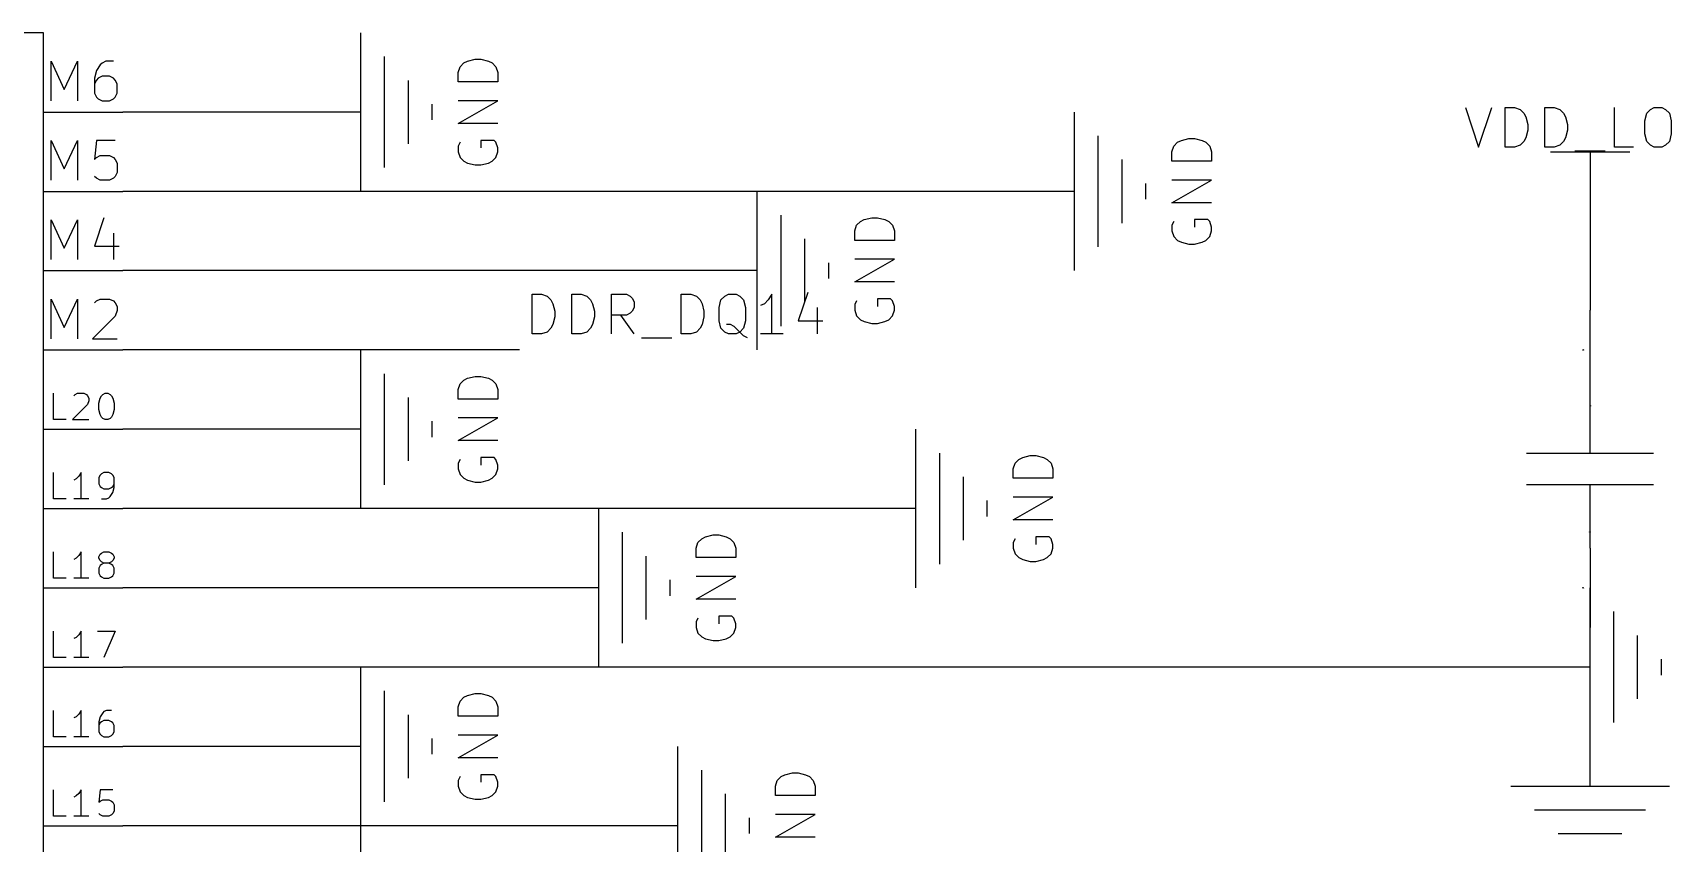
# Model space of a CAD drawing. Header units: millimetres. Extents: x 6 to 290, y -200 to -4.
# Drawn here: x 185.1 to 237.6, y -32.3 to -6.4 of the extents above; entities that cross this region are included whole.
import ezdxf

# ---------------------------------------------------------------- set-up
doc = ezdxf.new("R2010")
doc.units = ezdxf.units.MM
for name, color, linetype in [('GREENSIXTYFIVE', 129, 'CONTINUOUS'), ('LIGHTGREEN', 92, 'CONTINUOUS'), ('LIGHTRED', 12, 'CONTINUOUS'), ('RED', 14, 'CONTINUOUS'), ('REDSIX', 19, 'CONTINUOUS')]:
    doc.layers.add(name, color=color, linetype=linetype)

msp = doc.modelspace()

# ---------------------------------------------------------------- linework, layer by layer
at = {"layer": 'GREENSIXTYFIVE', "linetype": 'CONTINUOUS'}
for p, q in [((198.7597, -7.4384), (198.8807, -7.3174)), ((198.8807, -7.3174), (199.0016, -7.2569)), ((199.0016, -7.2569), (199.2435, -7.1965)), ((199.2435, -7.1965), (199.4249, -7.1965)), ((199.4249, -7.1965), (199.6668, -7.2569)), ((199.6668, -7.2569), (199.7878, -7.3174)), ((199.7878, -7.3174), (199.9088, -7.4384)), ((198.6992, -7.6198), (198.7597, -7.4384)), ((198.6992, -7.9222), (198.6992, -7.6198)), ((199.9088, -7.4384), (199.9692, -7.6198)), ((199.9692, -7.6198), (199.9692, -7.9222)), ((199.9692, -7.9222), (198.6992, -7.9222)), ((198.6992, -9.2527), (199.9692, -8.527)), ((199.9692, -8.527), (198.6992, -8.527)), ((230.9585, -8.7444), (231.3818, -10.0144)), ((231.3818, -10.0144), (231.8052, -8.7444)), ((232.2285, -10.0144), (232.2285, -8.7444)), ((232.2285, -8.7444), (232.5309, -8.7444)), ((232.5309, -8.7444), (232.7123, -8.8049)), ((232.7123, -8.8049), (232.8333, -8.9259)), ((233.4985, -10.0144), (233.4985, -8.7444)), ((233.4985, -8.7444), (233.8009, -8.7444)), ((233.8009, -8.7444), (233.9823, -8.8049)), ((233.9823, -8.8049), (234.1033, -8.9259)), ((235.7361, -10.0144), (235.7361, -8.7444)), ((236.7642, -8.9259), (236.8852, -8.8049)), ((236.8852, -8.8049), (237.0061, -8.7444)), ((237.0061, -8.7444), (237.248, -8.7444)), ((237.248, -8.7444), (237.369, -8.8049)), ((237.369, -8.8049), (237.4899, -8.9259)), ((199.9692, -9.2527), (198.6992, -9.2527)), ((232.8333, -8.9259), (232.8938, -9.0468)), ((232.8938, -9.0468), (232.9542, -9.2887)), ((232.9542, -9.2887), (232.9542, -9.4701)), ((234.1033, -8.9259), (234.1638, -9.0468)), ((234.1638, -9.0468), (234.2242, -9.2887)), ((234.2242, -9.2887), (234.2242, -9.4701)), ((236.7038, -9.1678), (236.7642, -8.9259)), ((236.7038, -9.5911), (236.7038, -9.1678)), ((237.4899, -8.9259), (237.5504, -9.1678)), ((237.5504, -9.1678), (237.5504, -9.5911)), ((198.7597, -9.8574), (198.6992, -9.9784)), ((199.8483, -9.797), (199.4249, -9.797)), ((199.4249, -9.797), (199.4249, -10.0389)), ((199.9088, -9.8574), (199.8483, -9.797)), ((199.9692, -10.0389), (199.9088, -9.8574)), ((221.6197, -9.9784), (221.7407, -9.8574)), ((221.7407, -9.8574), (221.8616, -9.7969)), ((221.8616, -9.7969), (222.1035, -9.7365)), ((222.1035, -9.7365), (222.2849, -9.7365)), ((222.2849, -9.7365), (222.5268, -9.7969)), ((222.5268, -9.7969), (222.6478, -9.8574)), ((222.6478, -9.8574), (222.7688, -9.9784)), ((232.7123, -9.954), (232.5309, -10.0144)), ((232.8333, -9.833), (232.7123, -9.954)), ((232.8938, -9.712), (232.8333, -9.833)), ((232.9542, -9.4701), (232.8938, -9.712)), ((233.9823, -9.954), (233.8009, -10.0144)), ((234.1033, -9.833), (233.9823, -9.954)), ((234.1638, -9.712), (234.1033, -9.833)), ((234.2242, -9.4701), (234.1638, -9.712)), ((236.7642, -9.833), (236.7038, -9.5911)), ((236.8852, -9.954), (236.7642, -9.833)), ((237.0061, -10.0144), (236.8852, -9.954)), ((237.369, -9.954), (237.248, -10.0144)), ((237.4899, -9.833), (237.369, -9.954)), ((237.5504, -9.5911), (237.4899, -9.833)), ((198.6992, -9.9784), (198.6992, -10.1598)), ((198.6992, -10.1598), (198.7597, -10.3412)), ((198.7597, -10.3412), (198.8807, -10.4622)), ((198.8807, -10.4622), (199.0016, -10.5227)), ((199.6668, -10.5227), (199.7878, -10.4622)), ((199.7878, -10.4622), (199.9088, -10.3412)), ((199.9088, -10.3412), (199.9692, -10.1598)), ((199.9692, -10.1598), (199.9692, -10.0389)), ((221.5592, -10.1598), (221.6197, -9.9784)), ((221.5592, -10.4622), (221.5592, -10.1598)), ((222.8292, -10.4622), (221.5592, -10.4622)), ((222.7688, -9.9784), (222.8292, -10.1598)), ((222.8292, -10.1598), (222.8292, -10.4622)), ((232.5309, -10.0144), (232.2285, -10.0144)), ((233.8009, -10.0144), (233.4985, -10.0144)), ((234.4662, -10.1354), (235.4338, -10.1354)), ((236.3409, -10.0144), (235.7361, -10.0144)), ((237.248, -10.0144), (237.0061, -10.0144)), ((199.0016, -10.5227), (199.2435, -10.5831)), ((199.2435, -10.5831), (199.4249, -10.5831)), ((199.4249, -10.5831), (199.6668, -10.5227)), ((221.5592, -11.7927), (222.8292, -11.067)), ((222.8292, -11.067), (221.5592, -11.067)), ((222.8292, -11.7927), (221.5592, -11.7927)), ((211.3992, -12.6998), (211.4597, -12.5184)), ((211.4597, -12.5184), (211.5807, -12.3974)), ((211.5807, -12.3974), (211.7016, -12.3369)), ((211.7016, -12.3369), (211.9435, -12.2765)), ((211.9435, -12.2765), (212.1249, -12.2765)), ((212.1249, -12.2765), (212.3668, -12.3369)), ((212.3668, -12.3369), (212.4878, -12.3974)), ((212.4878, -12.3974), (212.6088, -12.5184)), ((212.6088, -12.5184), (212.6692, -12.6998)), ((221.6197, -12.3974), (221.5592, -12.5184)), ((221.5592, -12.5184), (221.5592, -12.6998)), ((222.7083, -12.337), (222.2849, -12.337)), ((222.2849, -12.337), (222.2849, -12.5789)), ((222.7688, -12.3974), (222.7083, -12.337)), ((222.8292, -12.5789), (222.7688, -12.3974)), ((222.8292, -12.6998), (222.8292, -12.5789)), ((211.3992, -13.0022), (211.3992, -12.6998)), ((212.6692, -13.0022), (211.3992, -13.0022)), ((212.6692, -12.6998), (212.6692, -13.0022)), ((221.5592, -12.6998), (221.6197, -12.8812)), ((221.6197, -12.8812), (221.7407, -13.0022)), ((221.7407, -13.0022), (221.8616, -13.0627)), ((221.8616, -13.0627), (222.1035, -13.1231)), ((222.2849, -13.1231), (222.5268, -13.0627)), ((222.5268, -13.0627), (222.6478, -13.0022)), ((222.6478, -13.0022), (222.7688, -12.8812)), ((222.7688, -12.8812), (222.8292, -12.6998)), ((211.3992, -14.3327), (212.6692, -13.607)), ((212.6692, -13.607), (211.3992, -13.607)), ((222.1035, -13.1231), (222.2849, -13.1231)), ((212.6692, -14.3327), (211.3992, -14.3327)), ((211.4597, -14.9374), (211.3992, -15.0584)), ((211.3992, -15.0584), (211.3992, -15.2398)), ((212.5483, -14.877), (212.1249, -14.877)), ((212.1249, -14.877), (212.1249, -15.1189)), ((212.6088, -14.9374), (212.5483, -14.877)), ((212.6692, -15.1189), (212.6088, -14.9374)), ((212.6692, -15.2398), (212.6692, -15.1189)), ((211.3992, -15.2398), (211.4597, -15.4212)), ((211.4597, -15.4212), (211.5807, -15.5422)), ((211.5807, -15.5422), (211.7016, -15.6027)), ((211.7016, -15.6027), (211.9435, -15.6631)), ((211.9435, -15.6631), (212.1249, -15.6631)), ((212.1249, -15.6631), (212.3668, -15.6027)), ((212.3668, -15.6027), (212.4878, -15.5422)), ((212.4878, -15.5422), (212.6088, -15.4212)), ((212.6088, -15.4212), (212.6692, -15.2398)), ((198.6992, -17.7798), (198.7597, -17.5984)), ((198.6992, -17.7798), (198.7597, -17.5984)), ((198.6992, -18.0822), (198.6992, -17.7798)), ((198.6992, -18.0822), (198.6992, -17.7798)), ((198.7597, -17.5984), (198.8807, -17.4774)), ((198.7597, -17.5984), (198.8807, -17.4774)), ((198.8807, -17.4774), (199.0016, -17.4169)), ((198.8807, -17.4774), (199.0016, -17.4169)), ((199.0016, -17.4169), (199.2435, -17.3565)), ((199.0016, -17.4169), (199.2435, -17.3565)), ((199.2435, -17.3565), (199.4249, -17.3565)), ((199.2435, -17.3565), (199.4249, -17.3565)), ((199.4249, -17.3565), (199.6668, -17.4169)), ((199.4249, -17.3565), (199.6668, -17.4169)), ((199.6668, -17.4169), (199.7878, -17.4774)), ((199.6668, -17.4169), (199.7878, -17.4774)), ((199.7878, -17.4774), (199.9088, -17.5984)), ((199.7878, -17.4774), (199.9088, -17.5984)), ((199.9088, -17.5984), (199.9692, -17.7798)), ((199.9088, -17.5984), (199.9692, -17.7798)), ((199.9692, -17.7798), (199.9692, -18.0822)), ((199.9692, -17.7798), (199.9692, -18.0822)), ((199.9692, -18.0822), (198.6992, -18.0822)), ((199.9692, -18.0822), (198.6992, -18.0822)), ((234.9618, -18.3001), (234.9364, -18.3001)), ((234.9364, -18.3001), (234.94, -18.3025)), ((234.9618, -18.3001), (234.9364, -18.3001)), ((234.9364, -18.3001), (234.94, -18.3025)), ((234.94, -18.3025), (234.9424, -18.3049)), ((234.94, -18.3025), (234.9424, -18.3049)), ((234.9424, -18.3049), (234.9436, -18.3073)), ((234.9424, -18.3049), (234.9436, -18.3073)), ((234.9618, -18.2928), (234.9618, -18.3073)), ((234.9618, -18.2928), (234.9618, -18.3073)), ((198.6992, -19.4127), (199.9692, -18.687)), ((199.9692, -18.687), (198.6992, -18.687)), ((198.6992, -19.4127), (199.9692, -18.687)), ((199.9692, -18.687), (198.6992, -18.687)), ((199.9692, -19.4127), (198.6992, -19.4127)), ((199.9692, -19.4127), (198.6992, -19.4127)), ((216.7816, -19.9569), (217.0235, -19.8965)), ((217.0235, -19.8965), (217.2049, -19.8965)), ((217.2049, -19.8965), (217.4468, -19.9569)), ((198.7597, -20.0174), (198.6992, -20.1384)), ((198.7597, -20.0174), (198.6992, -20.1384)), ((198.6992, -20.1384), (198.6992, -20.3198)), ((198.6992, -20.1384), (198.6992, -20.3198)), ((198.6992, -20.3198), (198.7597, -20.5012)), ((198.6992, -20.3198), (198.7597, -20.5012)), ((199.8483, -19.957), (199.4249, -19.957)), ((199.4249, -19.957), (199.4249, -20.1989)), ((199.8483, -19.957), (199.4249, -19.957)), ((199.4249, -19.957), (199.4249, -20.1989)), ((199.9088, -20.0174), (199.8483, -19.957)), ((199.9088, -20.0174), (199.8483, -19.957)), ((199.9692, -20.1989), (199.9088, -20.0174)), ((199.9692, -20.1989), (199.9088, -20.0174)), ((199.9088, -20.5012), (199.9692, -20.3198)), ((199.9088, -20.5012), (199.9692, -20.3198)), ((199.9692, -20.3198), (199.9692, -20.1989)), ((199.9692, -20.3198), (199.9692, -20.1989)), ((216.4792, -20.3198), (216.5397, -20.1384)), ((216.4792, -20.6222), (216.4792, -20.3198)), ((216.5397, -20.1384), (216.6607, -20.0174)), ((216.6607, -20.0174), (216.7816, -19.9569)), ((217.4468, -19.9569), (217.5678, -20.0174)), ((217.5678, -20.0174), (217.6888, -20.1384)), ((217.6888, -20.1384), (217.7492, -20.3198)), ((217.7492, -20.3198), (217.7492, -20.6222)), ((198.7597, -20.5012), (198.8807, -20.6222)), ((198.7597, -20.5012), (198.8807, -20.6222)), ((198.8807, -20.6222), (199.0016, -20.6827)), ((198.8807, -20.6222), (199.0016, -20.6827)), ((199.0016, -20.6827), (199.2435, -20.7431)), ((199.0016, -20.6827), (199.2435, -20.7431)), ((199.2435, -20.7431), (199.4249, -20.7431)), ((199.2435, -20.7431), (199.4249, -20.7431)), ((199.4249, -20.7431), (199.6668, -20.6827)), ((199.4249, -20.7431), (199.6668, -20.6827)), ((199.6668, -20.6827), (199.7878, -20.6222)), ((199.6668, -20.6827), (199.7878, -20.6222)), ((199.7878, -20.6222), (199.9088, -20.5012)), ((199.7878, -20.6222), (199.9088, -20.5012)), ((217.7492, -20.6222), (216.4792, -20.6222)), ((216.4792, -21.9527), (217.7492, -21.227)), ((217.7492, -21.227), (216.4792, -21.227)), ((217.7492, -21.9527), (216.4792, -21.9527)), ((206.3797, -22.6784), (206.5007, -22.5574)), ((206.3797, -22.6784), (206.5007, -22.5574)), ((206.5007, -22.5574), (206.6216, -22.4969)), ((206.5007, -22.5574), (206.6216, -22.4969)), ((206.6216, -22.4969), (206.8635, -22.4365)), ((206.6216, -22.4969), (206.8635, -22.4365)), ((206.8635, -22.4365), (207.0449, -22.4365)), ((206.8635, -22.4365), (207.0449, -22.4365)), ((207.0449, -22.4365), (207.2868, -22.4969)), ((207.0449, -22.4365), (207.2868, -22.4969)), ((207.2868, -22.4969), (207.4078, -22.5574)), ((207.2868, -22.4969), (207.4078, -22.5574)), ((207.4078, -22.5574), (207.5288, -22.6784)), ((207.4078, -22.5574), (207.5288, -22.6784)), ((216.5397, -22.5574), (216.4792, -22.6784)), ((217.6283, -22.497), (217.2049, -22.497)), ((217.2049, -22.497), (217.2049, -22.7389)), ((217.6888, -22.5574), (217.6283, -22.497)), ((217.7492, -22.7389), (217.6888, -22.5574)), ((234.9364, -22.3374), (234.9376, -22.335)), ((234.9364, -22.3374), (234.9376, -22.335)), ((234.9364, -22.3435), (234.9364, -22.3374)), ((234.9364, -22.3435), (234.9364, -22.3374)), ((234.9376, -22.3459), (234.9364, -22.3435)), ((234.9376, -22.3459), (234.9364, -22.3435)), ((234.9376, -22.335), (234.9388, -22.3338)), ((234.9376, -22.335), (234.9388, -22.3338)), ((234.9388, -22.3471), (234.9376, -22.3459)), ((234.9388, -22.3471), (234.9376, -22.3459)), ((234.9388, -22.3338), (234.9412, -22.3326)), ((234.9388, -22.3338), (234.9412, -22.3326)), ((234.9412, -22.3326), (234.9436, -22.3326)), ((234.9412, -22.3326), (234.9436, -22.3326)), ((234.9436, -22.3326), (234.9472, -22.3338)), ((234.9436, -22.3326), (234.9472, -22.3338)), ((234.9472, -22.3338), (234.9618, -22.3483)), ((234.9472, -22.3338), (234.9618, -22.3483)), ((234.9618, -22.3483), (234.9618, -22.3326)), ((234.9618, -22.3483), (234.9618, -22.3326)), ((206.3192, -22.8598), (206.3797, -22.6784)), ((206.3192, -22.8598), (206.3797, -22.6784)), ((206.3192, -23.1622), (206.3192, -22.8598)), ((206.3192, -23.1622), (206.3192, -22.8598)), ((207.5288, -22.6784), (207.5892, -22.8598)), ((207.5288, -22.6784), (207.5892, -22.8598)), ((207.5892, -22.8598), (207.5892, -23.1622)), ((207.5892, -22.8598), (207.5892, -23.1622)), ((216.4792, -22.6784), (216.4792, -22.8598)), ((216.4792, -22.8598), (216.5397, -23.0412)), ((216.5397, -23.0412), (216.6607, -23.1622)), ((217.5678, -23.1622), (217.6888, -23.0412)), ((217.6888, -23.0412), (217.7492, -22.8598)), ((217.7492, -22.8598), (217.7492, -22.7389)), ((207.5892, -23.1622), (206.3192, -23.1622)), ((207.5892, -23.1622), (206.3192, -23.1622)), ((216.6607, -23.1622), (216.7816, -23.2227)), ((216.7816, -23.2227), (217.0235, -23.2831)), ((217.0235, -23.2831), (217.2049, -23.2831)), ((217.2049, -23.2831), (217.4468, -23.2227)), ((217.4468, -23.2227), (217.5678, -23.1622)), ((206.3192, -24.4927), (207.5892, -23.767)), ((207.5892, -23.767), (206.3192, -23.767)), ((206.3192, -24.4927), (207.5892, -23.767)), ((207.5892, -23.767), (206.3192, -23.767)), ((207.5892, -24.4927), (206.3192, -24.4927)), ((207.5892, -24.4927), (206.3192, -24.4927)), ((206.3797, -25.0974), (206.3192, -25.2184)), ((206.3797, -25.0974), (206.3192, -25.2184)), ((207.4683, -25.037), (207.0449, -25.037)), ((207.0449, -25.037), (207.0449, -25.2789)), ((207.4683, -25.037), (207.0449, -25.037)), ((207.0449, -25.037), (207.0449, -25.2789)), ((207.5288, -25.0974), (207.4683, -25.037)), ((207.5288, -25.0974), (207.4683, -25.037)), ((207.5892, -25.2789), (207.5288, -25.0974)), ((207.5892, -25.2789), (207.5288, -25.0974)), ((206.3192, -25.2184), (206.3192, -25.3998)), ((206.3192, -25.2184), (206.3192, -25.3998)), ((206.3192, -25.3998), (206.3797, -25.5812)), ((206.3192, -25.3998), (206.3797, -25.5812)), ((206.3797, -25.5812), (206.5007, -25.7022)), ((206.3797, -25.5812), (206.5007, -25.7022)), ((206.5007, -25.7022), (206.6216, -25.7627)), ((206.5007, -25.7022), (206.6216, -25.7627)), ((207.2868, -25.7627), (207.4078, -25.7022)), ((207.2868, -25.7627), (207.4078, -25.7022)), ((207.4078, -25.7022), (207.5288, -25.5812)), ((207.4078, -25.7022), (207.5288, -25.5812)), ((207.5288, -25.5812), (207.5892, -25.3998)), ((207.5288, -25.5812), (207.5892, -25.3998)), ((207.5892, -25.3998), (207.5892, -25.2789)), ((207.5892, -25.3998), (207.5892, -25.2789)), ((206.6216, -25.7627), (206.8635, -25.8231)), ((206.6216, -25.7627), (206.8635, -25.8231)), ((206.8635, -25.8231), (207.0449, -25.8231)), ((206.8635, -25.8231), (207.0449, -25.8231)), ((207.0449, -25.8231), (207.2868, -25.7627)), ((207.0449, -25.8231), (207.2868, -25.7627)), ((198.6992, -27.9398), (198.7597, -27.7584)), ((198.6992, -27.9398), (198.7597, -27.7584)), ((198.7597, -27.7584), (198.8807, -27.6374)), ((198.7597, -27.7584), (198.8807, -27.6374)), ((198.8807, -27.6374), (199.0016, -27.5769)), ((198.8807, -27.6374), (199.0016, -27.5769)), ((199.0016, -27.5769), (199.2435, -27.5165)), ((199.0016, -27.5769), (199.2435, -27.5165)), ((199.2435, -27.5165), (199.4249, -27.5165)), ((199.2435, -27.5165), (199.4249, -27.5165)), ((199.4249, -27.5165), (199.6668, -27.5769)), ((199.4249, -27.5165), (199.6668, -27.5769)), ((199.6668, -27.5769), (199.7878, -27.6374)), ((199.6668, -27.5769), (199.7878, -27.6374)), ((199.7878, -27.6374), (199.9088, -27.7584)), ((199.7878, -27.6374), (199.9088, -27.7584)), ((199.9088, -27.7584), (199.9692, -27.9398)), ((199.9088, -27.7584), (199.9692, -27.9398)), ((198.6992, -28.2422), (198.6992, -27.9398)), ((198.6992, -28.2422), (198.6992, -27.9398)), ((199.9692, -28.2422), (198.6992, -28.2422)), ((199.9692, -28.2422), (198.6992, -28.2422)), ((199.9692, -27.9398), (199.9692, -28.2422)), ((199.9692, -27.9398), (199.9692, -28.2422)), ((198.6992, -29.5727), (199.9692, -28.847)), ((199.9692, -28.847), (198.6992, -28.847)), ((198.6992, -29.5727), (199.9692, -28.847)), ((199.9692, -28.847), (198.6992, -28.847)), ((199.9692, -29.5727), (198.6992, -29.5727)), ((199.9692, -29.5727), (198.6992, -29.5727)), ((198.7597, -30.1774), (198.6992, -30.2984)), ((198.7597, -30.1774), (198.6992, -30.2984)), ((198.6992, -30.2984), (198.6992, -30.4798)), ((198.6992, -30.2984), (198.6992, -30.4798)), ((199.8483, -30.117), (199.4249, -30.117)), ((199.4249, -30.117), (199.4249, -30.3589)), ((199.8483, -30.117), (199.4249, -30.117)), ((199.4249, -30.117), (199.4249, -30.3589)), ((199.9088, -30.1774), (199.8483, -30.117)), ((199.9088, -30.1774), (199.8483, -30.117)), ((199.9692, -30.3589), (199.9088, -30.1774)), ((199.9692, -30.3589), (199.9088, -30.1774)), ((199.9692, -30.4798), (199.9692, -30.3589)), ((199.9692, -30.4798), (199.9692, -30.3589)), ((208.8592, -30.4798), (208.9197, -30.2984)), ((208.9197, -30.2984), (209.0407, -30.1774)), ((209.0407, -30.1774), (209.1616, -30.1169)), ((209.1616, -30.1169), (209.4035, -30.0565)), ((209.4035, -30.0565), (209.5849, -30.0565)), ((209.5849, -30.0565), (209.8268, -30.1169)), ((209.8268, -30.1169), (209.9478, -30.1774)), ((209.9478, -30.1774), (210.0688, -30.2984)), ((210.0688, -30.2984), (210.1292, -30.4798)), ((198.6992, -30.4798), (198.7597, -30.6612)), ((198.6992, -30.4798), (198.7597, -30.6612)), ((198.7597, -30.6612), (198.8807, -30.7822)), ((198.7597, -30.6612), (198.8807, -30.7822)), ((198.8807, -30.7822), (199.0016, -30.8427)), ((198.8807, -30.7822), (199.0016, -30.8427)), ((199.0016, -30.8427), (199.2435, -30.9031)), ((199.0016, -30.8427), (199.2435, -30.9031)), ((199.2435, -30.9031), (199.4249, -30.9031)), ((199.2435, -30.9031), (199.4249, -30.9031)), ((199.4249, -30.9031), (199.6668, -30.8427)), ((199.4249, -30.9031), (199.6668, -30.8427)), ((199.6668, -30.8427), (199.7878, -30.7822)), ((199.6668, -30.8427), (199.7878, -30.7822)), ((199.7878, -30.7822), (199.9088, -30.6612)), ((199.7878, -30.7822), (199.9088, -30.6612)), ((199.9088, -30.6612), (199.9692, -30.4798)), ((199.9088, -30.6612), (199.9692, -30.4798)), ((208.8592, -30.7822), (208.8592, -30.4798)), ((210.1292, -30.7822), (208.8592, -30.7822)), ((210.1292, -30.4798), (210.1292, -30.7822)), ((208.8592, -32.1127), (210.1292, -31.387)), ((210.1292, -31.387), (208.8592, -31.387)), ((210.1292, -32.1127), (208.8592, -32.1127))]:
    msp.add_line(p, q, dxfattribs=at)
at = {"layer": 'LIGHTGREEN', "linetype": 'CONTINUOUS'}
for p, q in [((193.04, -8.89), (187.96, -8.89)), ((215.9, -11.43), (187.96, -11.43)), ((234.95, -12.7), (234.95, -15.24)), ((205.74, -13.97), (187.96, -13.97)), ((200.66, -16.51), (187.96, -16.51)), ((193.04, -19.05), (187.96, -19.05)), ((210.82, -21.59), (187.96, -21.59)), ((200.66, -24.13), (187.96, -24.13)), ((234.95, -27.94), (234.95, -25.4)), ((232.41, -26.67), (187.96, -26.67)), ((193.04, -29.21), (187.96, -29.21)), ((203.2, -31.75), (187.96, -31.75))]:
    msp.add_line(p, q, dxfattribs=at)
at = {"layer": 'LIGHTRED', "linetype": 'CONTINUOUS'}
for p, q in [((185.6619, -8.5313), (185.6619, -7.2613)), ((185.6619, -7.2613), (186.0853, -8.1685)), ((186.0853, -8.1685), (186.5086, -7.2613)), ((186.5086, -7.2613), (186.5086, -8.5313)), ((187.2948, -7.3218), (187.2343, -7.3823)), ((187.4157, -7.2613), (187.2948, -7.3218)), ((187.6576, -7.2613), (187.4157, -7.2613)), ((187.1133, -7.5637), (187.0529, -7.8056)), ((187.0529, -7.8056), (187.0529, -8.2894)), ((187.1133, -7.8661), (187.0529, -7.987)), ((187.2343, -7.3823), (187.1133, -7.5637)), ((187.1738, -7.8056), (187.1133, -7.8661)), ((187.2948, -7.7451), (187.1738, -7.8056)), ((187.5367, -7.7451), (187.2948, -7.7451)), ((187.6576, -7.8056), (187.5367, -7.7451)), ((187.7181, -7.8661), (187.6576, -7.8056)), ((187.7786, -7.987), (187.7181, -7.8661)), ((187.0529, -8.2894), (187.1133, -8.4104)), ((187.7181, -8.4104), (187.7786, -8.2894)), ((187.7786, -8.2894), (187.7786, -7.987)), ((187.1133, -8.4104), (187.1738, -8.4709)), ((187.1738, -8.4709), (187.2948, -8.5313)), ((187.2948, -8.5313), (187.5367, -8.5313)), ((187.5367, -8.5313), (187.6576, -8.4709)), ((187.6576, -8.4709), (187.7181, -8.4104)), ((185.6619, -11.0713), (185.6619, -9.8013)), ((185.6619, -9.8013), (186.0853, -10.7085)), ((186.0853, -10.7085), (186.5086, -9.8013)), ((186.5086, -9.8013), (186.5086, -11.0713)), ((187.1133, -9.8013), (187.0529, -10.4061)), ((187.7181, -9.8013), (187.1133, -9.8013)), ((187.0529, -10.4061), (187.1133, -10.3456)), ((187.1133, -10.3456), (187.2343, -10.2851)), ((187.2343, -10.2851), (187.5367, -10.2851)), ((187.5367, -10.2851), (187.6576, -10.3456)), ((187.6576, -10.3456), (187.7181, -10.4061)), ((187.7181, -10.4061), (187.7786, -10.527)), ((187.1133, -11.0109), (187.0529, -10.9504)), ((187.2343, -11.0713), (187.1133, -11.0109)), ((187.6576, -11.0109), (187.5367, -11.0713)), ((187.7181, -10.9504), (187.6576, -11.0109)), ((187.7786, -10.8294), (187.7181, -10.9504)), ((187.7786, -10.527), (187.7786, -10.8294)), ((187.5367, -11.0713), (187.2343, -11.0713)), ((185.6619, -13.6113), (185.6619, -12.3413)), ((185.6619, -12.3413), (186.0853, -13.2485)), ((186.0853, -13.2485), (186.5086, -12.3413)), ((186.5086, -12.3413), (186.5086, -13.6113)), ((187.3552, -12.2809), (187.0529, -13.188)), ((187.6576, -12.7647), (187.6576, -13.6113)), ((187.0529, -13.188), (187.839, -13.188)), ((185.6619, -16.1513), (185.6619, -14.8813)), ((185.6619, -14.8813), (186.0853, -15.7885)), ((186.0853, -15.7885), (186.5086, -14.8813)), ((186.5086, -14.8813), (186.5086, -16.1513)), ((187.0529, -15.0023), (187.1133, -14.9418)), ((187.1133, -14.9418), (187.2343, -14.8813)), ((187.2343, -14.8813), (187.5367, -14.8813)), ((187.5367, -14.8813), (187.6576, -14.9418)), ((187.6576, -14.9418), (187.7181, -15.0023)), ((187.7181, -15.0023), (187.7786, -15.1232)), ((187.7786, -15.1232), (187.7786, -15.2442)), ((187.7181, -15.4256), (186.9924, -16.1513)), ((187.7786, -15.2442), (187.7181, -15.4256)), ((186.9924, -16.1513), (187.7786, -16.1513)), ((234.7437, -16.51), (234.7183, -16.51)), ((234.7183, -16.51), (234.7219, -16.5124)), ((234.7437, -16.51), (234.7183, -16.51)), ((234.7183, -16.51), (234.7219, -16.5124)), ((234.7219, -16.5124), (234.7243, -16.5148)), ((234.7219, -16.5124), (234.7243, -16.5148)), ((234.7243, -16.5148), (234.7255, -16.5172)), ((234.7243, -16.5148), (234.7255, -16.5172)), ((234.7437, -16.5027), (234.7437, -16.5172)), ((234.7437, -16.5027), (234.7437, -16.5172)), ((185.7426, -18.7432), (185.7426, -17.8966)), ((186.8311, -18.2594), (186.3473, -18.7432)), ((186.3876, -17.9772), (186.4279, -17.9369)), ((186.4279, -17.9369), (186.5086, -17.8966)), ((186.5086, -17.8966), (186.7101, -17.8966)), ((186.7101, -17.8966), (186.7908, -17.9369)), ((186.7908, -17.9369), (186.8311, -17.9772)), ((186.8311, -17.9772), (186.8714, -18.0578)), ((186.8714, -18.1385), (186.8311, -18.2594)), ((186.8714, -18.0578), (186.8714, -18.1385)), ((187.1939, -18.2191), (187.2342, -18.0578)), ((187.1939, -18.4207), (187.1939, -18.2191)), ((187.2342, -18.0578), (187.2745, -17.9772)), ((187.2745, -17.9772), (187.3149, -17.9369)), ((187.3149, -17.9369), (187.3955, -17.8966)), ((187.3955, -17.8966), (187.4761, -17.8966)), ((187.4761, -17.8966), (187.5567, -17.9369)), ((187.5567, -17.9369), (187.5971, -17.9772)), ((187.5971, -17.9772), (187.6374, -18.0578)), ((187.6374, -18.0578), (187.6777, -18.2191)), ((187.6777, -18.2191), (187.6777, -18.4207)), ((186.1458, -18.7432), (185.7426, -18.7432)), ((186.3473, -18.7432), (186.8714, -18.7432)), ((187.2342, -18.5819), (187.1939, -18.4207)), ((187.2745, -18.6625), (187.2342, -18.5819)), ((187.3149, -18.7029), (187.2745, -18.6625)), ((187.3955, -18.7432), (187.3149, -18.7029)), ((187.4761, -18.7432), (187.3955, -18.7432)), ((187.5567, -18.7029), (187.4761, -18.7432)), ((187.5971, -18.6625), (187.5567, -18.7029)), ((187.6374, -18.5819), (187.5971, -18.6625)), ((187.6777, -18.4207), (187.6374, -18.5819)), ((185.7426, -21.2832), (185.7426, -20.4366)), ((186.6295, -20.4366), (186.5489, -20.5575)), ((186.6295, -21.2832), (186.6295, -20.4366)), ((187.3552, -20.4366), (187.2745, -20.4769)), ((187.5164, -20.4366), (187.3552, -20.4366)), ((187.5971, -20.4769), (187.5164, -20.4366)), ((186.4682, -20.6381), (186.3876, -20.6785)), ((186.5489, -20.5575), (186.4682, -20.6381)), ((187.2342, -20.5172), (187.1939, -20.5978)), ((187.1939, -20.5978), (187.1939, -20.7994)), ((187.1939, -20.7994), (187.2342, -20.88)), ((187.2745, -20.4769), (187.2342, -20.5172)), ((187.2342, -20.88), (187.2745, -20.9203)), ((187.2745, -20.9203), (187.3552, -20.9607)), ((187.3552, -20.9607), (187.5164, -20.9607)), ((187.5164, -20.9607), (187.5971, -20.9203)), ((187.6374, -20.5172), (187.5971, -20.4769)), ((187.5971, -20.9203), (187.6374, -20.88)), ((187.6777, -20.5978), (187.6374, -20.5172)), ((187.6374, -20.88), (187.6777, -20.7994)), ((187.6374, -21.0816), (187.6777, -20.9203)), ((187.6777, -20.9203), (187.6777, -20.5978)), ((186.1458, -21.2832), (185.7426, -21.2832)), ((186.8714, -21.2832), (186.3876, -21.2832)), ((187.2745, -21.2832), (187.4358, -21.2832)), ((187.4358, -21.2832), (187.5164, -21.2429)), ((187.5164, -21.2429), (187.5567, -21.2025)), ((187.5567, -21.2025), (187.6374, -21.0816)), ((185.7426, -23.8232), (185.7426, -22.9766)), ((186.6295, -22.9766), (186.5489, -23.0975)), ((186.6295, -23.8232), (186.6295, -22.9766)), ((187.1939, -23.1378), (187.2342, -23.0572)), ((187.2342, -23.0572), (187.2745, -23.0169)), ((187.2745, -23.0169), (187.3552, -22.9766)), ((187.3552, -22.9766), (187.5164, -22.9766)), ((187.5164, -22.9766), (187.5971, -23.0169)), ((187.5971, -23.0169), (187.6374, -23.0572)), ((187.6374, -23.0572), (187.6777, -23.1378)), ((186.4682, -23.1781), (186.3876, -23.2185)), ((186.5489, -23.0975), (186.4682, -23.1781)), ((187.1939, -23.1781), (187.1939, -23.1378)), ((187.2342, -23.2588), (187.1939, -23.1781)), ((187.2342, -23.42), (187.1939, -23.5007)), ((187.1939, -23.5007), (187.1939, -23.6619)), ((187.2745, -23.2991), (187.2342, -23.2588)), ((187.2745, -23.3797), (187.2342, -23.42)), ((187.3552, -23.3394), (187.2745, -23.2991)), ((187.3552, -23.3394), (187.2745, -23.3797)), ((187.5164, -23.3394), (187.3552, -23.3394)), ((187.5971, -23.2991), (187.5164, -23.3394)), ((187.5971, -23.3797), (187.5164, -23.3394)), ((187.6374, -23.2588), (187.5971, -23.2991)), ((187.6374, -23.42), (187.5971, -23.3797)), ((187.6777, -23.1781), (187.6374, -23.2588)), ((187.6777, -23.5007), (187.6374, -23.42)), ((187.6777, -23.1378), (187.6777, -23.1781)), ((187.6777, -23.6619), (187.6777, -23.5007)), ((186.1458, -23.8232), (185.7426, -23.8232)), ((186.8714, -23.8232), (186.3876, -23.8232)), ((187.1939, -23.6619), (187.2342, -23.7425)), ((187.2342, -23.7425), (187.2745, -23.7829)), ((187.2745, -23.7829), (187.3552, -23.8232)), ((187.3552, -23.8232), (187.5164, -23.8232)), ((187.5164, -23.8232), (187.5971, -23.7829)), ((187.5971, -23.7829), (187.6374, -23.7425)), ((187.6374, -23.7425), (187.6777, -23.6619)), ((234.7183, -24.1275), (234.7195, -24.1251)), ((234.7183, -24.1275), (234.7195, -24.1251)), ((234.7183, -24.1336), (234.7183, -24.1275)), ((234.7183, -24.1336), (234.7183, -24.1275)), ((234.7195, -24.136), (234.7183, -24.1336)), ((234.7195, -24.136), (234.7183, -24.1336)), ((234.7195, -24.1251), (234.7207, -24.1239)), ((234.7195, -24.1251), (234.7207, -24.1239)), ((234.7207, -24.1372), (234.7195, -24.136)), ((234.7207, -24.1372), (234.7195, -24.136)), ((234.7207, -24.1239), (234.7231, -24.1227)), ((234.7207, -24.1239), (234.7231, -24.1227)), ((234.7231, -24.1227), (234.7255, -24.1227)), ((234.7231, -24.1227), (234.7255, -24.1227)), ((234.7255, -24.1227), (234.7291, -24.1239)), ((234.7255, -24.1227), (234.7291, -24.1239)), ((234.7291, -24.1239), (234.7437, -24.1384)), ((234.7291, -24.1239), (234.7437, -24.1384)), ((234.7437, -24.1384), (234.7437, -24.1227)), ((234.7437, -24.1384), (234.7437, -24.1227)), ((185.7426, -26.3632), (185.7426, -25.5166)), ((186.5489, -25.6375), (186.4682, -25.7181)), ((186.6295, -25.5166), (186.5489, -25.6375)), ((186.6295, -26.3632), (186.6295, -25.5166)), ((187.1536, -25.5166), (187.718, -25.5166)), ((187.718, -25.5166), (187.3552, -26.3632)), ((186.4682, -25.7181), (186.3876, -25.7585)), ((186.1458, -26.3632), (185.7426, -26.3632)), ((186.8714, -26.3632), (186.3876, -26.3632)), ((185.7426, -28.9032), (185.7426, -28.0566)), ((186.4682, -28.2581), (186.3876, -28.2985)), ((186.5489, -28.1775), (186.4682, -28.2581)), ((186.6295, -28.0566), (186.5489, -28.1775)), ((186.6295, -28.9032), (186.6295, -28.0566)), ((187.2342, -28.2581), (187.1939, -28.4194)), ((187.3149, -28.1372), (187.2342, -28.2581)), ((187.3552, -28.0969), (187.3149, -28.1372)), ((187.4358, -28.0566), (187.3552, -28.0969)), ((187.5971, -28.0566), (187.4358, -28.0566)), ((187.1939, -28.4194), (187.1939, -28.7419)), ((187.2342, -28.4597), (187.1939, -28.5403)), ((187.1939, -28.7419), (187.2342, -28.8225)), ((187.2745, -28.4194), (187.2342, -28.4597)), ((187.2342, -28.8225), (187.2745, -28.8629)), ((187.3552, -28.3791), (187.2745, -28.4194)), ((187.5164, -28.3791), (187.3552, -28.3791)), ((187.5971, -28.4194), (187.5164, -28.3791)), ((187.6374, -28.4597), (187.5971, -28.4194)), ((187.5971, -28.8629), (187.6374, -28.8225)), ((187.6777, -28.5403), (187.6374, -28.4597)), ((187.6374, -28.8225), (187.6777, -28.7419)), ((187.6777, -28.7419), (187.6777, -28.5403)), ((186.1458, -28.9032), (185.7426, -28.9032)), ((186.8714, -28.9032), (186.3876, -28.9032)), ((187.2745, -28.8629), (187.3552, -28.9032)), ((187.3552, -28.9032), (187.5164, -28.9032)), ((187.5164, -28.9032), (187.5971, -28.8629)), ((185.7426, -31.4432), (185.7426, -30.5966)), ((186.4682, -30.7981), (186.3876, -30.8385)), ((186.5489, -30.7175), (186.4682, -30.7981)), ((186.6295, -30.5966), (186.5489, -30.7175)), ((186.6295, -31.4432), (186.6295, -30.5966)), ((187.2342, -30.5966), (187.1939, -30.9997)), ((187.1939, -30.9997), (187.2342, -30.9594)), ((187.6374, -30.5966), (187.2342, -30.5966)), ((187.2342, -30.9594), (187.3149, -30.9191)), ((187.3149, -30.9191), (187.5164, -30.9191)), ((187.5164, -30.9191), (187.5971, -30.9594)), ((187.5971, -30.9594), (187.6374, -30.9997)), ((186.1458, -31.4432), (185.7426, -31.4432)), ((186.8714, -31.4432), (186.3876, -31.4432)), ((187.2342, -31.4029), (187.1939, -31.3625)), ((187.3149, -31.4432), (187.2342, -31.4029)), ((187.5164, -31.4432), (187.3149, -31.4432)), ((187.5971, -31.4029), (187.5164, -31.4432)), ((187.6374, -31.3625), (187.5971, -31.4029)), ((187.6374, -30.9997), (187.6777, -31.0803)), ((187.6777, -31.2819), (187.6374, -31.3625)), ((187.6777, -31.0803), (187.6777, -31.2819))]:
    msp.add_line(p, q, dxfattribs=at)
at = {"layer": 'RED', "linetype": 'CONTINUOUS'}
for p, q in [((185.42, -6.35), (109.22, -6.35)), ((185.42, -148.59), (185.42, -6.35)), ((195.58, -11.43), (195.58, -6.35)), ((196.342, -10.668), (196.342, -7.112)), ((197.104, -9.906), (197.104, -7.874)), ((185.42, -8.89), (187.96, -8.89)), ((195.58, -8.89), (193.04, -8.89)), ((197.866, -9.144), (197.866, -8.636)), ((218.44, -13.97), (218.44, -8.89)), ((219.202, -13.208), (219.202, -9.652)), ((219.964, -12.446), (219.964, -10.414)), ((233.68, -10.16), (236.22, -10.16)), ((234.95, -10.16), (234.95, -11.43)), ((185.42, -11.43), (187.96, -11.43)), ((208.28, -16.51), (208.28, -11.43)), ((218.44, -11.43), (215.9, -11.43)), ((220.726, -11.684), (220.726, -11.176)), ((234.95, -11.43), (234.95, -12.7)), ((209.042, -15.748), (209.042, -12.192)), ((209.804, -14.986), (209.804, -12.954)), ((185.42, -13.97), (187.96, -13.97)), ((208.28, -13.97), (205.74, -13.97)), ((210.566, -14.224), (210.566, -13.716)), ((234.95, -17.78), (234.95, -15.24)), ((234.95, -17.78), (234.95, -15.24)), ((185.42, -16.51), (187.96, -16.51)), ((195.58, -21.59), (195.58, -16.51)), ((196.342, -20.828), (196.342, -17.272)), ((234.95, -19.812), (234.95, -17.78)), ((197.104, -20.066), (197.104, -18.034)), ((197.866, -19.304), (197.866, -18.796)), ((185.42, -19.05), (187.96, -19.05)), ((195.58, -19.05), (193.04, -19.05)), ((195.58, -19.05), (193.04, -19.05)), ((213.36, -24.13), (213.36, -19.05)), ((214.122, -23.368), (214.122, -19.812)), ((232.918, -19.812), (236.982, -19.812)), ((214.884, -22.606), (214.884, -20.574)), ((236.982, -20.828), (232.918, -20.828)), ((234.95, -22.86), (234.95, -20.828)), ((215.646, -21.844), (215.646, -21.336)), ((185.42, -21.59), (187.96, -21.59)), ((203.2, -26.67), (203.2, -21.59)), ((213.36, -21.59), (210.82, -21.59)), ((203.962, -25.908), (203.962, -22.352)), ((234.95, -22.86), (234.95, -25.4)), ((234.95, -22.86), (234.95, -25.4)), ((204.724, -25.146), (204.724, -23.114)), ((185.42, -24.13), (187.96, -24.13)), ((203.2, -24.13), (200.66, -24.13)), ((203.2, -24.13), (200.66, -24.13)), ((205.486, -24.384), (205.486, -23.876)), ((234.95, -29.21), (234.95, -24.13)), ((235.712, -28.448), (235.712, -24.892)), ((236.474, -27.686), (236.474, -25.654)), ((185.42, -26.67), (187.96, -26.67)), ((195.58, -31.75), (195.58, -26.67)), ((234.95, -26.67), (232.41, -26.67)), ((234.95, -26.67), (232.41, -26.67)), ((237.236, -26.924), (237.236, -26.416)), ((196.342, -30.988), (196.342, -27.432)), ((197.104, -30.226), (197.104, -28.194)), ((234.95, -30.48), (234.95, -27.94)), ((234.95, -30.48), (234.95, -27.94)), ((185.42, -29.21), (187.96, -29.21)), ((195.58, -29.21), (193.04, -29.21)), ((195.58, -29.21), (193.04, -29.21)), ((197.866, -29.464), (197.866, -28.956)), ((205.74, -34.29), (205.74, -29.21)), ((206.502, -33.528), (206.502, -29.972)), ((207.264, -32.766), (207.264, -30.734)), ((232.41, -30.48), (237.49, -30.48)), ((233.172, -31.242), (236.728, -31.242)), ((185.42, -31.75), (187.96, -31.75)), ((195.58, -36.83), (195.58, -31.75)), ((205.74, -31.75), (203.2, -31.75)), ((208.026, -32.004), (208.026, -31.496)), ((233.934, -32.004), (235.966, -32.004))]:
    msp.add_line(p, q, dxfattribs=at)
at = {"layer": 'REDSIX', "linetype": 'CONTINUOUS'}
for p, q in [((209.8962, -14.6665), (209.5939, -15.5736)), ((201.0667, -15.9969), (201.0667, -14.7269)), ((201.0667, -14.7269), (201.3691, -14.7269)), ((201.3691, -14.7269), (201.5505, -14.7874)), ((201.5505, -14.7874), (201.6715, -14.9084)), ((201.6715, -14.9084), (201.732, -15.0293)), ((201.732, -15.0293), (201.7924, -15.2712)), ((202.3367, -15.9969), (202.3367, -14.7269)), ((202.3367, -14.7269), (202.6391, -14.7269)), ((202.6391, -14.7269), (202.8205, -14.7874)), ((202.8205, -14.7874), (202.9415, -14.9084)), ((202.9415, -14.9084), (203.002, -15.0293)), ((203.002, -15.0293), (203.0624, -15.2712)), ((203.6067, -15.9969), (203.6067, -14.7269)), ((203.6067, -14.7269), (204.0905, -14.7269)), ((204.0905, -14.7269), (204.2115, -14.7874)), ((204.2115, -14.7874), (204.272, -14.8479)), ((204.272, -14.8479), (204.3324, -14.9688)), ((204.3324, -15.1503), (204.272, -15.2712)), ((204.3324, -14.9688), (204.3324, -15.1503)), ((205.8443, -15.9969), (205.8443, -14.7269)), ((205.8443, -14.7269), (206.1467, -14.7269)), ((206.1467, -14.7269), (206.3281, -14.7874)), ((206.3281, -14.7874), (206.4491, -14.9084)), ((206.4491, -14.9084), (206.5096, -15.0293)), ((206.5096, -15.0293), (206.57, -15.2712)), ((207.0539, -15.1503), (207.1143, -14.9084)), ((207.0539, -15.5736), (207.0539, -15.1503)), ((207.1143, -14.9084), (207.2353, -14.7874)), ((207.2353, -14.7874), (207.3562, -14.7269)), ((207.3562, -14.7269), (207.5981, -14.7269)), ((207.5981, -14.7269), (207.7191, -14.7874)), ((207.7191, -14.7874), (207.84, -14.9084)), ((207.84, -14.9084), (207.9005, -15.1503)), ((207.9005, -15.1503), (207.9005, -15.5736)), ((208.5053, -15.0293), (208.3844, -15.0898)), ((208.6263, -14.9084), (208.5053, -15.0293)), ((208.7472, -14.7269), (208.6263, -14.9084)), ((208.7472, -15.9969), (208.7472, -14.7269)), ((210.1986, -15.1503), (210.1986, -15.9969)), ((201.732, -15.6945), (201.6715, -15.8155)), ((201.7924, -15.4526), (201.732, -15.6945)), ((201.7924, -15.2712), (201.7924, -15.4526)), ((203.002, -15.6945), (202.9415, -15.8155)), ((203.0624, -15.4526), (203.002, -15.6945)), ((203.0624, -15.2712), (203.0624, -15.4526)), ((204.0905, -15.3922), (203.6067, -15.3922)), ((204.3324, -15.9969), (203.9091, -15.3922)), ((204.2115, -15.3317), (204.0905, -15.3922)), ((204.272, -15.2712), (204.2115, -15.3317)), ((206.5096, -15.6945), (206.4491, -15.8155)), ((206.57, -15.4526), (206.5096, -15.6945)), ((206.57, -15.2712), (206.57, -15.4526)), ((207.1143, -15.8155), (207.0539, -15.5736)), ((207.4167, -15.6945), (207.2958, -15.6945)), ((207.5377, -15.755), (207.4167, -15.6945)), ((207.9005, -15.5736), (207.84, -15.8155)), ((209.5939, -15.5736), (210.38, -15.5736)), ((201.3691, -15.9969), (201.0667, -15.9969)), ((201.5505, -15.9365), (201.3691, -15.9969)), ((201.6715, -15.8155), (201.5505, -15.9365)), ((202.6391, -15.9969), (202.3367, -15.9969)), ((202.8205, -15.9365), (202.6391, -15.9969)), ((202.9415, -15.8155), (202.8205, -15.9365)), ((204.5744, -16.1179), (205.542, -16.1179)), ((206.1467, -15.9969), (205.8443, -15.9969)), ((206.3281, -15.9365), (206.1467, -15.9969)), ((206.4491, -15.8155), (206.3281, -15.9365)), ((207.2353, -15.9365), (207.1143, -15.8155)), ((207.3562, -15.9969), (207.2353, -15.9365)), ((207.5981, -15.9969), (207.3562, -15.9969)), ((207.7191, -15.9365), (207.5377, -15.755)), ((207.7191, -15.9365), (207.5981, -15.9969)), ((207.84, -15.8155), (207.7191, -15.9365)), ((207.84, -16.0574), (207.7191, -15.9365)), ((207.961, -16.1179), (207.84, -16.0574)), ((209.1101, -15.9969), (208.3844, -15.9969))]:
    msp.add_line(p, q, dxfattribs=at)

doc.saveas('drawing.dxf')
